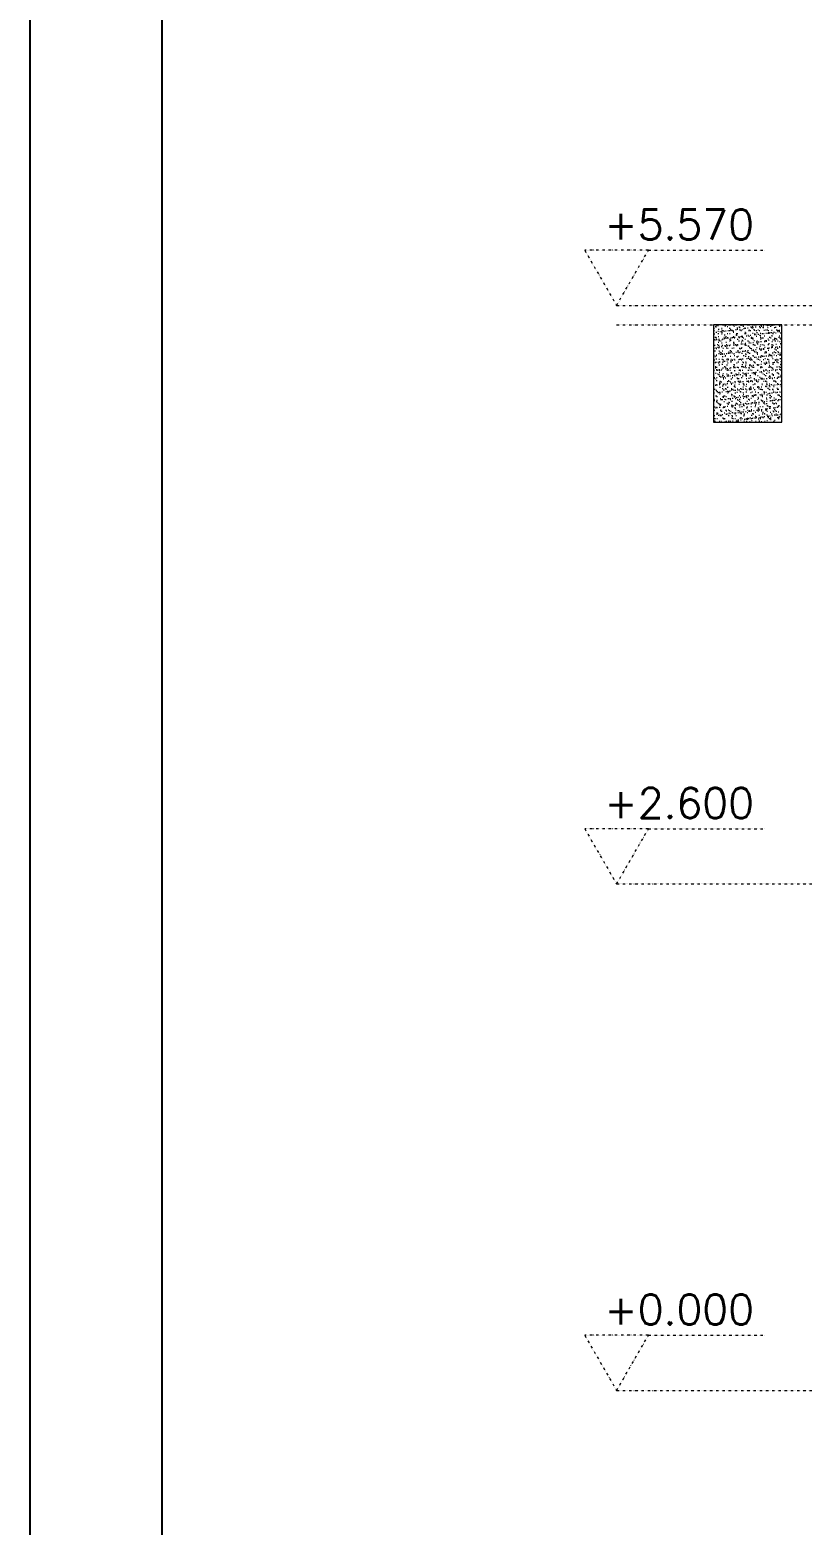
# Model space of a CAD drawing. Header units: millimetres. Extents: x 12181 to 44419, y -180123 to -157321.
# Drawn here: x 12181 to 16151, y -168900 to -161225 of the extents above; entities that cross this region are included whole.
import ezdxf

# ---------------------------------------------------------------- set-up
doc = ezdxf.new("R2010")
doc.units = ezdxf.units.MM
doc.header["$LTSCALE"] = 2
doc.header["$MEASUREMENT"] = 0
doc.linetypes.add('DIVIDE2', pattern=[15.875, 6.35, -3.175, 0, -3.175, 0, -3.175])
doc.layers.get('0').update_dxf_attribs({"lineweight": 20})
doc.layers.add('border', color=2, linetype='Continuous')
doc.layers.add('细实线', color=8, linetype='Continuous', lineweight=13)
doc.styles.add('HZ', font='txt.shx', dxfattribs={"bigfont": 'hztxt.shx'})

# ---------------------------------------------------------------- blocks, each defined once
blk = doc.blocks.new('*U1008')
at = {"layer": 'border', "color": 1, "linetype": 'Continuous'}
blk.add_lwpolyline([(0, 0), (1189, 0), (1189, 841), (0, 841)], close=True, dxfattribs=at)
at = {"layer": 'border', "color": 7, "linetype": 'Continuous'}
blk.add_lwpolyline([(25, 10), (1179, 10), (1179, 831), (25, 831)], close=True, dxfattribs=at)
blk = doc.blocks.new('A$C46C45D3D')
at = {"layer": '细实线'}
h = blk.add_hatch(dxfattribs=at)
h.set_pattern_fill('AR-SAND', color=256, scale=15, style=0)
h.set_pattern_definition([(37.5, (24961.937, 147354.136), (-0.9449004, 28.9023565), [0, -22.8, 0, -25.5, 0, -24.375]), (7.5, (24961.937, 147354.136), (26.546651, 42.332191), [0, -12.3, 0, -20.55, 0, -7.875]), (327.5, (24943.487, 147354.136), (46.712128, 0.084886), [0, -7.5, 0, -27, 0, -35.25]), (317.5, (24943.487, 147354.136), (45.091899, 13.165133), [0, -3.75, 0, -17.7, 0, -20.25])])
h.paths.add_polyline_path([(0, -500), (350, -500), (350, 0), (0, 0)])
blk.add_lwpolyline([(0, -500), (350, -500), (350, 0), (0, 0)], close=True, dxfattribs=at)
blk = doc.blocks.new('A$C3AB74F0A')
blk.add_blockref('A$C46C45D3D', (3080.2, -100))

msp = doc.modelspace()

# ---------------------------------------------------------------- linework, layer by layer
at = {"layer": '细实线', "linetype": 'DIVIDE2'}
for p, q in [((15356.6, -162355.7), (15951.7, -162355.7)), ((15193.1, -162638.9), (35271.2, -162638.9)), ((15193.1, -162738.9), (35275.6, -162738.9)), ((15356.6, -165325.7), (15951.7, -165325.7)), ((15193.1, -165608.9), (34793.8, -165608.9)), ((15356.6, -167925.7), (15951.7, -167925.7)), ((15193.1, -168208.9), (37862, -168208.9))]:
    msp.add_line(p, q, dxfattribs=at)
for points in [[(15193.1, -162638.9), (15356.6, -162355.7), (15029.6, -162355.7)], [(15193.1, -165608.9), (15356.6, -165325.7), (15029.6, -165325.7)], [(15193.1, -168208.9), (15356.6, -167925.7), (15029.6, -167925.7)]]:
    msp.add_lwpolyline(points, close=True, dxfattribs=at)

# ---------------------------------------------------------------- block references
msp.add_blockref('A$C3AB74F0A', (12611.3, -162638.9))
at = {"layer": 'border', "color": 7, "linetype": 'Continuous', "xscale": 27.11348640001277, "yscale": 27.11348640001277, "zscale": 27.1134864}
msp.add_blockref('*U1008', (12180.8, -180123.3), dxfattribs=at)

# ---------------------------------------------------------------- texts
at = {"layer": '细实线', "linetype": 'DIVIDE2', "style": 'HZ'}
for s, p in [('+5.570', (15129.4, -162300.9)), ('+2.600', (15129.4, -165270.9)), ('+0.000', (15129.4, -167870.9))]:
    msp.add_text(s, height=154.7, dxfattribs=at).set_placement(p)

doc.saveas('drawing.dxf')
